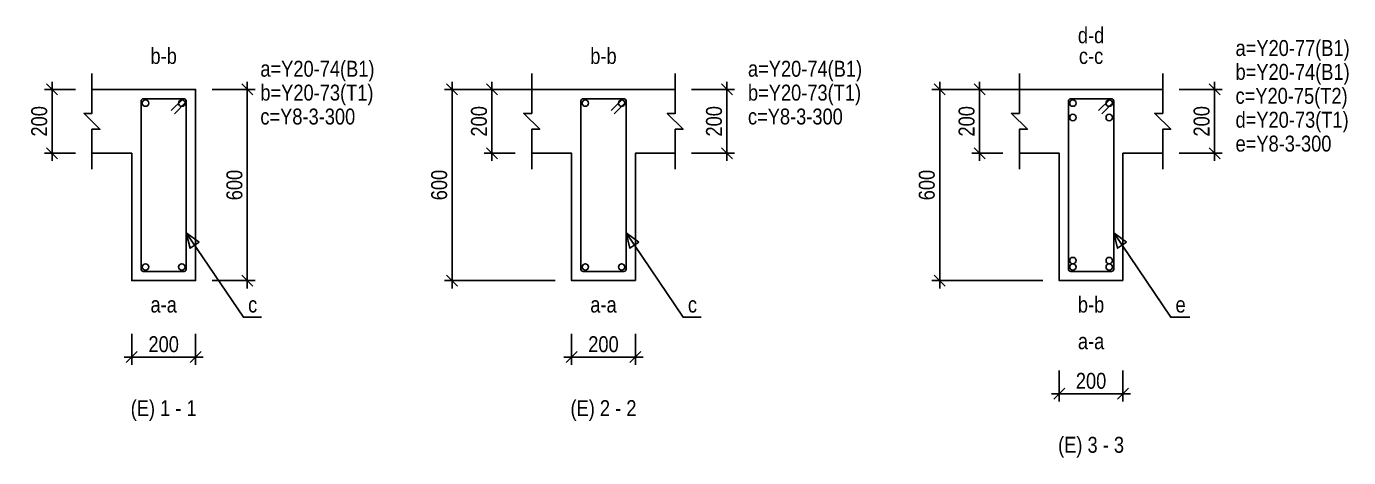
# Model space of a CAD drawing. Extents: x 0 to 206258, y -403073 to 0.
# Drawn here: x 102278 to 110575, y -302744 to -300039 of the extents above; entities that cross this region are included whole.
import ezdxf
from ezdxf.enums import TextEntityAlignment as Align

# ---------------------------------------------------------------- set-up
doc = ezdxf.new("R2010")
doc.units = 0
doc.header["$LTSCALE"] = 1000
doc.layers.add('Beam Line(D)', color=112, linetype='Continuous', true_color=0x00bd5e)
doc.layers.add('Link Label', color=94, linetype='Continuous', true_color=0x008100)
for name, color, linetype in [('Break Line', 5, 'Continuous'), ('Dimension Line', 5, 'Continuous'), ('Leader Line', 5, 'Continuous'), ('Link Line', 3, 'Continuous'), ('Rebar Label', 6, 'Continuous'), ('Rebar Line', 7, 'Continuous'), ('Section Label', 1, 'Continuous'), ('Top Rebar Label', 6, 'Continuous')]:
    doc.layers.add(name, color=color, linetype=linetype)
doc.styles.add('Dimension Text', font='ARIALN.TTF', dxfattribs={"height": 100})
doc.styles.add('Link Label', font='ARIALN.TTF', dxfattribs={"height": 100})
doc.styles.add('Rebar Label', font='ARIALN.TTF', dxfattribs={"height": 100})
doc.styles.add('Section Label', font='ARIALN.TTF', dxfattribs={"height": 100})
doc.styles.add('Top Rebar Label', font='ARIALN.TTF', dxfattribs={"height": 100})
doc.dimstyles.new('BEAM', dxfattribs={"dimtxt": 100, "dimasz": 30, "dimexe": 48.3, "dimexo": 103.5, "dimgap": 30, "dimtad": 1, "dimtoh": 1, "dimdec": 1, "dimlfac": 0.5, "dimdsep": 46, "dimtxsty": 'Dimension Text', "dimblk": 'PCDIM_TICK', "dimcen": 0.09, "dimclrd": 5, "dimclre": 5, "dimclrt": 5, "dimadec": 1, "dimazin": 0, "dimtp": 1, "dimtm": 1, "dimtfac": 1, "dimtdec": 4, "dimtofl": 0, "dimtmove": 0, "dimatfit": 3, "dimfxl": 1, "dimtolj": 1, "dimtzin": 0, "dimarcsym": 0})

# ---------------------------------------------------------------- blocks, each defined once
blk = doc.blocks.new('PCDIM_TICK')
at = {"layer": 'Dimension Line', "color": 0, "transparency": 33554687}
for p, q in [((1.15, 1.15), (-1.15, -1.15)), ((1.61, 0), (0, 0))]:
    blk.add_line(p, q, dxfattribs=at)
blk = doc.blocks.new('*U3743')
at = {"layer": 'Dimension Line', "color": 5, "true_color": 0x0000ff, "transparency": 16777216}
for p, q in [((103442.5, -300434.3), (103712.3, -300434.3)), ((103664, -301634.3), (103664, -300434.3)), ((103442.5, -301634.3), (103712.3, -301634.3))]:
    blk.add_line(p, q, dxfattribs=at)
at = {"layer": 'Dimension Line', "color": 5, "true_color": 0x0000ff, "transparency": 16777216, "xscale": 30, "yscale": 30}
for p, rotation in [((103664, -300434.3), 89.99999999999447), ((103664, -301634.3), 269.9999999999834)]:
    blk.add_blockref('PCDIM_TICK', p, dxfattribs=dict(at, rotation=rotation))
at = {"layer": 'Dimension Line', "color": 5, "true_color": 0x0000ff, "transparency": 16777216, "insert": (103634, -301034.3), "char_height": 100, "width": 181.97, "attachment_point": 8, "rotation": 90, "style": 'Dimension Text'}
blk.add_mtext('600', dxfattribs=at)
blk = doc.blocks.new('*U3744')
at = {"layer": 'Dimension Line', "color": 5, "true_color": 0x0000ff, "transparency": 16777216}
for p, q in [((102585.5, -300434.3), (102390.7, -300434.3)), ((102439, -300834.3), (102439, -300434.3)), ((102585.5, -300834.3), (102390.7, -300834.3))]:
    blk.add_line(p, q, dxfattribs=at)
at = {"layer": 'Dimension Line', "color": 5, "true_color": 0x0000ff, "transparency": 16777216, "xscale": 30, "yscale": 30}
for p, rotation in [((102439, -300434.3), 89.99999999999447), ((102439, -300834.3), 269.9999999999834)]:
    blk.add_blockref('PCDIM_TICK', p, dxfattribs=dict(at, rotation=rotation))
at = {"layer": 'Dimension Line', "color": 5, "true_color": 0x0000ff, "transparency": 16777216, "insert": (102409, -300634.3), "char_height": 100, "width": 182.775, "attachment_point": 8, "rotation": 90, "style": 'Dimension Text'}
blk.add_mtext('200', dxfattribs=at)
blk = doc.blocks.new('*U3745')
at = {"layer": 'Dimension Line', "color": 5, "true_color": 0x0000ff, "transparency": 16777216}
for p, q in [((102939, -301967.8), (102939, -302162.6)), ((103339, -301967.8), (103339, -302162.6)), ((102939, -302114.3), (103339, -302114.3))]:
    blk.add_line(p, q, dxfattribs=at)
at = {"layer": 'Dimension Line', "color": 5, "true_color": 0x0000ff, "transparency": 16777216, "xscale": 30, "yscale": 30, "rotation": 180.0000000000004}
blk.add_blockref('PCDIM_TICK', (102939, -302114.3), dxfattribs=at)
at = {"layer": 'Dimension Line', "color": 5, "true_color": 0x0000ff, "transparency": 16777216, "xscale": 30, "yscale": 30}
blk.add_blockref('PCDIM_TICK', (103339, -302114.3), dxfattribs=at)
at = {"layer": 'Dimension Line', "color": 5, "true_color": 0x0000ff, "transparency": 16777216, "insert": (103139, -302084.3), "char_height": 100, "width": 182.775, "attachment_point": 8, "style": 'Dimension Text'}
blk.add_mtext('200', dxfattribs=at)
blk = doc.blocks.new('*U3746')
at = {"layer": 'Dimension Line', "color": 5, "true_color": 0x0000ff, "transparency": 16777216}
for p, q in [((106452.7, -300434.3), (106722.5, -300434.3)), ((106674.2, -300834.3), (106674.2, -300434.3)), ((106452.7, -300834.3), (106722.5, -300834.3))]:
    blk.add_line(p, q, dxfattribs=at)
at = {"layer": 'Dimension Line', "color": 5, "true_color": 0x0000ff, "transparency": 16777216, "xscale": 30, "yscale": 30}
for p, rotation in [((106674.2, -300434.3), 89.99999999999447), ((106674.2, -300834.3), 269.9999999999834)]:
    blk.add_blockref('PCDIM_TICK', p, dxfattribs=dict(at, rotation=rotation))
at = {"layer": 'Dimension Line', "color": 5, "true_color": 0x0000ff, "transparency": 16777216, "insert": (106644.2, -300634.3), "char_height": 100, "width": 182.775, "attachment_point": 8, "rotation": 90, "style": 'Dimension Text'}
blk.add_mtext('200', dxfattribs=at)
blk = doc.blocks.new('*U3747')
at = {"layer": 'Dimension Line', "color": 5, "true_color": 0x0000ff, "transparency": 16777216}
for p, q in [((105345.7, -300434.3), (105150.9, -300434.3)), ((105199.2, -300834.3), (105199.2, -300434.3)), ((105345.7, -300834.3), (105150.9, -300834.3))]:
    blk.add_line(p, q, dxfattribs=at)
at = {"layer": 'Dimension Line', "color": 5, "true_color": 0x0000ff, "transparency": 16777216, "xscale": 30, "yscale": 30}
for p, rotation in [((105199.2, -300434.3), 89.99999999999447), ((105199.2, -300834.3), 269.9999999999834)]:
    blk.add_blockref('PCDIM_TICK', p, dxfattribs=dict(at, rotation=rotation))
at = {"layer": 'Dimension Line', "color": 5, "true_color": 0x0000ff, "transparency": 16777216, "insert": (105169.2, -300634.3), "char_height": 100, "width": 182.775, "attachment_point": 8, "rotation": 90, "style": 'Dimension Text'}
blk.add_mtext('200', dxfattribs=at)
blk = doc.blocks.new('*U3748')
at = {"layer": 'Dimension Line', "color": 5, "true_color": 0x0000ff, "transparency": 16777216}
for p, q in [((105595.7, -300434.3), (104900.9, -300434.3)), ((104949.2, -301634.3), (104949.2, -300434.3)), ((105595.7, -301634.3), (104900.9, -301634.3))]:
    blk.add_line(p, q, dxfattribs=at)
at = {"layer": 'Dimension Line', "color": 5, "true_color": 0x0000ff, "transparency": 16777216, "xscale": 30, "yscale": 30}
for p, rotation in [((104949.2, -300434.3), 89.99999999999447), ((104949.2, -301634.3), 269.9999999999834)]:
    blk.add_blockref('PCDIM_TICK', p, dxfattribs=dict(at, rotation=rotation))
at = {"layer": 'Dimension Line', "color": 5, "true_color": 0x0000ff, "transparency": 16777216, "insert": (104919.2, -301034.3), "char_height": 100, "width": 181.97, "attachment_point": 8, "rotation": 90, "style": 'Dimension Text'}
blk.add_mtext('600', dxfattribs=at)
blk = doc.blocks.new('*U3749')
at = {"layer": 'Dimension Line', "color": 5, "true_color": 0x0000ff, "transparency": 16777216}
for p, q in [((105699.2, -301967.8), (105699.2, -302162.6)), ((106099.2, -301967.8), (106099.2, -302162.6)), ((105699.2, -302114.3), (106099.2, -302114.3))]:
    blk.add_line(p, q, dxfattribs=at)
at = {"layer": 'Dimension Line', "color": 5, "true_color": 0x0000ff, "transparency": 16777216, "xscale": 30, "yscale": 30, "rotation": 180.0000000000004}
blk.add_blockref('PCDIM_TICK', (105699.2, -302114.3), dxfattribs=at)
at = {"layer": 'Dimension Line', "color": 5, "true_color": 0x0000ff, "transparency": 16777216, "xscale": 30, "yscale": 30}
blk.add_blockref('PCDIM_TICK', (106099.2, -302114.3), dxfattribs=at)
at = {"layer": 'Dimension Line', "color": 5, "true_color": 0x0000ff, "transparency": 16777216, "insert": (105899.2, -302084.3), "char_height": 100, "width": 182.775, "attachment_point": 8, "style": 'Dimension Text'}
blk.add_mtext('200', dxfattribs=at)
blk = doc.blocks.new('*U3750')
at = {"layer": 'Dimension Line', "color": 5, "true_color": 0x0000ff, "transparency": 16777216}
for p, q in [((109512.9, -300434.3), (109782.7, -300434.3)), ((109734.4, -300834.3), (109734.4, -300434.3)), ((109512.9, -300834.3), (109782.7, -300834.3))]:
    blk.add_line(p, q, dxfattribs=at)
at = {"layer": 'Dimension Line', "color": 5, "true_color": 0x0000ff, "transparency": 16777216, "xscale": 30, "yscale": 30}
for p, rotation in [((109734.4, -300434.3), 89.99999999999447), ((109734.4, -300834.3), 269.9999999999834)]:
    blk.add_blockref('PCDIM_TICK', p, dxfattribs=dict(at, rotation=rotation))
at = {"layer": 'Dimension Line', "color": 5, "true_color": 0x0000ff, "transparency": 16777216, "insert": (109704.4, -300634.3), "char_height": 100, "width": 182.775, "attachment_point": 8, "rotation": 90, "style": 'Dimension Text'}
blk.add_mtext('200', dxfattribs=at)
blk = doc.blocks.new('*U3751')
at = {"layer": 'Dimension Line', "color": 5, "true_color": 0x0000ff, "transparency": 16777216}
for p, q in [((108405.9, -300434.3), (108211.1, -300434.3)), ((108259.4, -300834.3), (108259.4, -300434.3)), ((108405.9, -300834.3), (108211.1, -300834.3))]:
    blk.add_line(p, q, dxfattribs=at)
at = {"layer": 'Dimension Line', "color": 5, "true_color": 0x0000ff, "transparency": 16777216, "xscale": 30, "yscale": 30}
for p, rotation in [((108259.4, -300434.3), 89.99999999999447), ((108259.4, -300834.3), 269.9999999999834)]:
    blk.add_blockref('PCDIM_TICK', p, dxfattribs=dict(at, rotation=rotation))
at = {"layer": 'Dimension Line', "color": 5, "true_color": 0x0000ff, "transparency": 16777216, "insert": (108229.4, -300634.3), "char_height": 100, "width": 182.775, "attachment_point": 8, "rotation": 90, "style": 'Dimension Text'}
blk.add_mtext('200', dxfattribs=at)
blk = doc.blocks.new('*U3752')
at = {"layer": 'Dimension Line', "color": 5, "true_color": 0x0000ff, "transparency": 16777216}
for p, q in [((108655.9, -300434.3), (107961.1, -300434.3)), ((108009.4, -301634.3), (108009.4, -300434.3)), ((108655.9, -301634.3), (107961.1, -301634.3))]:
    blk.add_line(p, q, dxfattribs=at)
at = {"layer": 'Dimension Line', "color": 5, "true_color": 0x0000ff, "transparency": 16777216, "xscale": 30, "yscale": 30}
for p, rotation in [((108009.4, -300434.3), 89.99999999999447), ((108009.4, -301634.3), 269.9999999999834)]:
    blk.add_blockref('PCDIM_TICK', p, dxfattribs=dict(at, rotation=rotation))
at = {"layer": 'Dimension Line', "color": 5, "true_color": 0x0000ff, "transparency": 16777216, "insert": (107979.4, -301034.3), "char_height": 100, "width": 181.97, "attachment_point": 8, "rotation": 90, "style": 'Dimension Text'}
blk.add_mtext('600', dxfattribs=at)
blk = doc.blocks.new('*U3753')
at = {"layer": 'Dimension Line', "color": 5, "true_color": 0x0000ff, "transparency": 16777216}
for p, q in [((108759.4, -302197.8), (108759.4, -302392.6)), ((109159.4, -302197.8), (109159.4, -302392.6)), ((108759.4, -302344.3), (109159.4, -302344.3))]:
    blk.add_line(p, q, dxfattribs=at)
at = {"layer": 'Dimension Line', "color": 5, "true_color": 0x0000ff, "transparency": 16777216, "xscale": 30, "yscale": 30, "rotation": 180.0000000000004}
blk.add_blockref('PCDIM_TICK', (108759.4, -302344.3), dxfattribs=at)
at = {"layer": 'Dimension Line', "color": 5, "true_color": 0x0000ff, "transparency": 16777216, "xscale": 30, "yscale": 30}
blk.add_blockref('PCDIM_TICK', (109159.4, -302344.3), dxfattribs=at)
at = {"layer": 'Dimension Line', "color": 5, "true_color": 0x0000ff, "transparency": 16777216, "insert": (108959.4, -302314.3), "char_height": 100, "width": 182.775, "attachment_point": 8, "style": 'Dimension Text'}
blk.add_mtext('200', dxfattribs=at)

msp = doc.modelspace()

# ---------------------------------------------------------------- linework, layer by layer
at = {"layer": 'Beam Line(D)', "transparency": 33554687}
for points in [[(102938.964, -300434.284), (103338.964, -300434.284), (103338.964, -301634.284), (102938.964, -301634.284), (102938.964, -300834.284), (102688.964, -300834.284)], [(102938.964, -300434.284), (102688.964, -300434.284)], [(102938.964, -300434.284), (102938.964, -300434.284)], [(105699.203, -300434.284), (105449.203, -300434.284)], [(105699.203, -300434.284), (106099.203, -300434.284)], [(105699.203, -300434.284), (105699.203, -300434.284)], [(106099.203, -300434.284), (106099.203, -300434.284)], [(106099.203, -300434.284), (106349.203, -300434.284)], [(108759.441, -300434.284), (108509.441, -300434.284)], [(108759.441, -300434.284), (109159.441, -300434.284)], [(108759.441, -300434.284), (108759.441, -300434.284)], [(109159.441, -300434.284), (109159.441, -300434.284)], [(109159.441, -300434.284), (109409.441, -300434.284)], [(106099.203, -301634.284), (105699.203, -301634.284), (105699.203, -300834.284), (105449.203, -300834.284)], [(106099.203, -301634.284), (106099.203, -300834.284), (106349.203, -300834.284)], [(109159.441, -301634.284), (108759.441, -301634.284), (108759.441, -300834.284), (108509.441, -300834.284)], [(109159.441, -301634.284), (109159.441, -300834.284), (109409.441, -300834.284)]]:
    msp.add_lwpolyline(points, dxfattribs=at)
at = {"layer": 'Break Line', "transparency": 33554687}
for points in [[(102688.964, -300334.284), (102688.964, -300584.284), (102638.964, -300584.284), (102738.964, -300684.284), (102688.964, -300684.284), (102688.964, -300934.284)], [(105449.203, -300334.284), (105449.203, -300584.284), (105399.203, -300584.284), (105499.203, -300684.284), (105449.203, -300684.284), (105449.203, -300934.284)], [(106349.203, -300334.284), (106349.203, -300584.284), (106299.203, -300584.284), (106399.203, -300684.284), (106349.203, -300684.284), (106349.203, -300934.284)], [(108509.441, -300334.284), (108509.441, -300584.284), (108459.441, -300584.284), (108559.441, -300684.284), (108509.441, -300684.284), (108509.441, -300934.284)], [(109409.441, -300334.284), (109409.441, -300584.284), (109359.441, -300584.284), (109459.441, -300684.284), (109409.441, -300684.284), (109409.441, -300934.284)]]:
    msp.add_lwpolyline(points, dxfattribs=at)
at = {"layer": 'Leader Line', "transparency": 33554687}
for points in [[(103361.905, -301393.009), (103305.22, -301431.297), (103280.964, -301334.284), (103361.905, -301393.009)], [(103280.964, -301334.284), (103638.964, -301864.284), (103752.093, -301864.284)], [(106122.143, -301393.008), (106065.459, -301431.297), (106041.202, -301334.283), (106122.143, -301393.008)], [(106041.202, -301334.283), (106399.203, -301864.284), (106512.332, -301864.284)], [(109182.381, -301393.008), (109125.697, -301431.296), (109101.441, -301334.283), (109182.381, -301393.008)], [(109101.441, -301334.283), (109459.441, -301864.284), (109580.253, -301864.284)]]:
    msp.add_lwpolyline(points, dxfattribs=at)
at = {"layer": 'Link Line', "transparency": 33554687}
for points in [[(103206.153, -300586.894), (103276.864, -300516.183, 0.66817864), (103266.964, -300492.284), (103010.964, -300492.284, 0.41421356), (102996.964, -300506.284), (102996.964, -301562.284, 0.41421356), (103010.964, -301576.284), (103266.964, -301576.284, 0.41421356), (103280.964, -301562.284), (103280.964, -300506.284, 0.66817864), (103257.065, -300496.384), (103186.354, -300567.095)], [(105966.391, -300586.894), (106037.102, -300516.183, 0.66817864), (106027.203, -300492.284), (105771.203, -300492.284, 0.41421356), (105757.203, -300506.284), (105757.203, -301562.284, 0.41421356), (105771.203, -301576.284), (106027.203, -301576.284, 0.41421356), (106041.203, -301562.284), (106041.203, -300506.284, 0.66817864), (106017.303, -300496.384), (105946.592, -300567.095)], [(109026.63, -300586.894), (109097.341, -300516.183, 0.66817864), (109087.441, -300492.284), (108831.441, -300492.284, 0.41421356), (108817.441, -300506.284), (108817.441, -301562.284, 0.41421356), (108831.441, -301576.284), (109087.441, -301576.284, 0.41421356), (109101.441, -301562.284), (109101.441, -300506.284, 0.66817864), (109077.542, -300496.384), (109006.831, -300567.095)]]:
    msp.add_lwpolyline(points, format="xyb", dxfattribs=at)
at = {"layer": 'Rebar Line', "transparency": 33554687}
for centre in [(103024.964, -300520.284), (103252.964, -300520.284), (105785.203, -300520.284), (106013.203, -300520.284), (108845.441, -300520.284), (109073.441, -300520.284), (108845.441, -300610.284), (109073.441, -300610.284), (103024.964, -301548.284), (103252.964, -301548.284), (105785.203, -301548.284), (106013.203, -301548.284), (108845.441, -301508.284), (108845.441, -301548.284), (109073.441, -301508.284), (109073.441, -301548.284)]:
    msp.add_circle(centre, 20, dxfattribs=at)

# ---------------------------------------------------------------- texts
at = {"layer": 'Link Label', "transparency": 33554687, "style": 'Link Label'}
for s, p in [(' c=Y8-3-300', (103713.964, -300654.284)), (' c=Y8-3-300', (106774.203, -300654.284)), (' e=Y8-3-300', (109834.441, -300824.284)), ('c', (103668.964, -301834.284)), ('c', (106429.203, -301834.284)), ('e', (109489.441, -301834.284))]:
    msp.add_text(s, height=100, dxfattribs=at).set_placement(p)
at = {"layer": 'Rebar Label', "transparency": 33554687, "style": 'Rebar Label'}
for s, p in [('d-d', (108959.441, -300174.284)), ('b-b', (103138.964, -300304.284)), ('b-b', (105899.203, -300304.284)), ('c-c', (108959.441, -300304.284)), ('a-a', (103138.964, -301864.284)), ('a-a', (105899.203, -301864.284)), ('b-b', (108959.441, -301864.284)), ('a-a', (108959.441, -302094.284))]:
    msp.add_text(s, height=100, dxfattribs=at).set_placement(p, align=Align.BOTTOM_CENTER)
for s, p in [(' a=Y20-77(B1)', (109834.441, -300224.284)), (' a=Y20-74(B1)', (103713.964, -300354.284)), (' a=Y20-74(B1)', (106774.203, -300354.284)), (' b=Y20-74(B1)', (109834.441, -300374.284))]:
    msp.add_text(s, height=100, dxfattribs=at).set_placement(p)
at = {"layer": 'Section Label', "transparency": 33554687, "style": 'Section Label'}
for s, p in [('(E) 1 - 1', (103138.964, -302514.284)), ('(E) 2 - 2', (105899.203, -302514.284)), ('(E) 3 - 3', (108959.441, -302744.284))]:
    msp.add_text(s, height=100, dxfattribs=at).set_placement(p, align=Align.BOTTOM_CENTER)
at = {"layer": 'Top Rebar Label', "transparency": 33554687, "style": 'Top Rebar Label'}
for s, p in [(' b=Y20-73(T1)', (103713.964, -300504.284)), (' b=Y20-73(T1)', (106774.203, -300504.284)), (' c=Y20-75(T2)', (109834.441, -300524.284)), (' d=Y20-73(T1)', (109834.441, -300674.284))]:
    msp.add_text(s, height=100, dxfattribs=at).set_placement(p)

# ---------------------------------------------------------------- dimensions: what is measured, and where the dimension line sits
at = {"layer": 'Dimension Line', "transparency": 33554687}
for base, p1, p2, text, picture, middle in [((102438.964, -300634.284), (102688.964, -300834.284), (102688.964, -300434.284), '200', '*U3744', (102438.964, -300634.284)), ((103663.964, -301034.284), (103338.964, -301634.284), (103338.964, -300434.284), '600', '*U3743', (103663.964, -301034.284)), ((104949.203, -301034.284), (105699.203, -301634.284), (105699.203, -300434.284), '600', '*U3748', (104949.203, -301034.284)), ((105199.203, -300634.284), (105449.203, -300834.284), (105449.203, -300434.284), '200', '*U3747', (105199.203, -300634.284)), ((106674.203, -300634.284), (106349.203, -300834.284), (106349.203, -300434.284), '200', '*U3746', (106674.203, -300634.284)), ((108009.441, -301034.284), (108759.441, -301634.284), (108759.441, -300434.284), '600', '*U3752', (108009.441, -301034.284)), ((108259.441, -300634.284), (108509.441, -300834.284), (108509.441, -300434.284), '200', '*U3751', (108259.441, -300634.284)), ((109734.441, -300634.284), (109409.441, -300834.284), (109409.441, -300434.284), '200', '*U3750', (109734.441, -300634.284))]:
    dim = msp.add_linear_dim(base=base, p1=p1, p2=p2, angle=90, text=text, dimstyle='BEAM', override={"dimscale": 1, "dimtxt": 100, "dimasz": 30, "dimexe": 48.3, "dimexo": 103.5, "dimgap": 30, "dimtad": 1, "dimtih": 0, "dimdec": 1, "dimlfac": 0.5, "dimzin": 8, "dimlunit": 2, "dimpost": '', "dimtxsty": 'Dimension Text', "dimblk": 'PCDIM_TICK', "dimse1": 0, "dimse2": 0, "dimsd2": 0, "dimclrd": 5, "dimclre": 5, "dimclrt": 5, "dimaunit": 0, "dimadec": 1, "dimazin": 0, "dimtol": 0, "dimtp": 1, "dimtm": 1, "dimtmove": 0}, dxfattribs=at)
    dim.commit()
    dim.dimension.update_dxf_attribs({"geometry": picture, "text_midpoint": middle})
for base, p1, p2, picture, middle in [((103138.964, -302114.284), (102938.964, -301864.284), (103338.964, -301864.284), '*U3745', (103138.964, -302114.284)), ((105899.203, -302114.284), (105699.203, -301864.284), (106099.203, -301864.284), '*U3749', (105899.203, -302114.284)), ((108959.441, -302344.284), (108759.441, -302094.284), (109159.441, -302094.284), '*U3753', (108959.441, -302344.284))]:
    dim = msp.add_linear_dim(base=base, p1=p1, p2=p2, text='200', dimstyle='BEAM', override={"dimscale": 1, "dimtxt": 100, "dimasz": 30, "dimexe": 48.3, "dimexo": 103.5, "dimgap": 30, "dimtad": 1, "dimtih": 0, "dimdec": 1, "dimlfac": 0.5, "dimzin": 8, "dimlunit": 2, "dimpost": '', "dimtxsty": 'Dimension Text', "dimblk": 'PCDIM_TICK', "dimse1": 0, "dimse2": 0, "dimsd2": 0, "dimclrd": 5, "dimclre": 5, "dimclrt": 5, "dimaunit": 0, "dimadec": 1, "dimazin": 0, "dimtol": 0, "dimtp": 1, "dimtm": 1, "dimtmove": 0}, dxfattribs=at)
    dim.commit()
    dim.dimension.update_dxf_attribs({"geometry": picture, "text_midpoint": middle})

doc.saveas('drawing.dxf')
